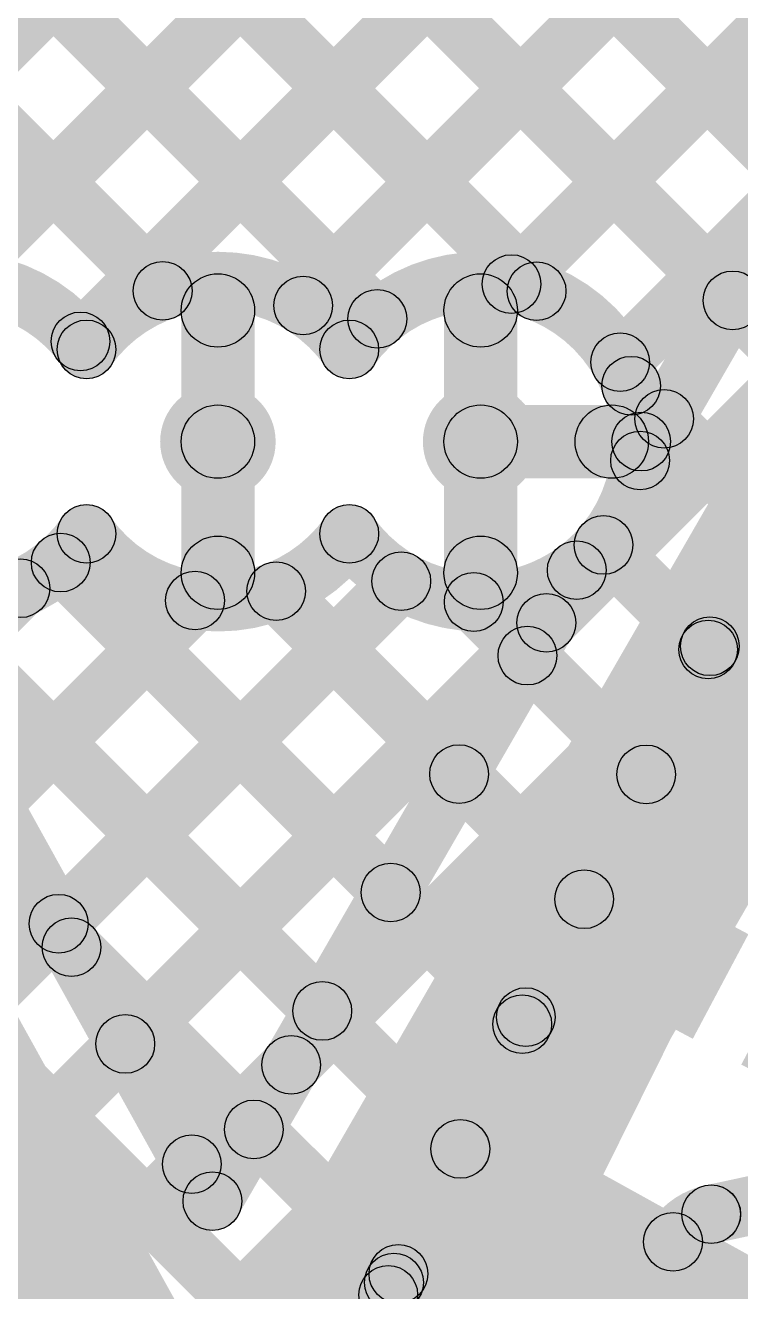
# Model space of a CAD drawing. Header units: millimetres. Extents: x 2.72 to 4.82, y 2.46 to 3.29.
# Drawn here: x 3 to 3.0974, y 2.7762 to 2.9487 of the extents above; entities that cross this region are included whole.
import ezdxf

# ---------------------------------------------------------------- set-up
doc = ezdxf.new("R2010")
doc.units = ezdxf.units.MM
doc.header["$MEASUREMENT"] = 0
for name, color, linetype in [('BottomLayer', 5, 'Continuous'), ('BottomPaste', 16, 'Continuous'), ('BottomSolder', 6, 'Continuous'), ('TopLayer', 1, 'Continuous'), ('ViaHoleLayer', 16, 'Continuous')]:
    doc.layers.add(name, color=color, linetype=linetype)

# ---------------------------------------------------------------- blocks, each defined once
blk = doc.blocks.new('CAP_0201_B_27')
at = {"layer": 'BottomLayer'}
for points in [[(-0.01772, 0.00591), (-0.00591, 0.00591), (-0.00591, -0.00591), (-0.01772, -0.00591)], [(0.00591, 0.00591), (0.01772, 0.00591), (0.01772, -0.00591), (0.00591, -0.00591)]]:
    blk.add_hatch(color=5, dxfattribs=at).paths.add_polyline_path(points)
at = {"layer": 'BottomPaste'}
for points in [[(-0.01772, 0.00591), (-0.00591, 0.00591), (-0.00591, -0.00591), (-0.01772, -0.00591)], [(0.00591, 0.00591), (0.01772, 0.00591), (0.01772, -0.00591), (0.00591, -0.00591)]]:
    blk.add_hatch(color=16, dxfattribs=at).paths.add_polyline_path(points)
at = {"layer": 'BottomSolder'}
for points in [[(-0.01988, 0.00807), (-0.00374, 0.00807), (-0.00374, -0.00807), (-0.01988, -0.00807)], [(0.00374, 0.00807), (0.01988, 0.00807), (0.01988, -0.00807), (0.00374, -0.00807)]]:
    blk.add_hatch(color=6, dxfattribs=at).paths.add_polyline_path(points)
blk = doc.blocks.new('R__0402_B_63')
at = {"layer": 'BottomLayer'}
for points in [[(-0.0095, 0.0125), (-0.0095, -0.0125), (-0.0275, -0.0125), (-0.0275, 0.0125)], [(0.0275, 0.0125), (0.0275, -0.0125), (0.0095, -0.0125), (0.0095, 0.0125)]]:
    blk.add_hatch(color=5, dxfattribs=at).paths.add_polyline_path(points)
at = {"layer": 'BottomPaste'}
for points in [[(-0.0095, 0.0125), (-0.0095, -0.0125), (-0.0275, -0.0125), (-0.0275, 0.0125)], [(0.0275, 0.0125), (0.0275, -0.0125), (0.0095, -0.0125), (0.0095, 0.0125)]]:
    blk.add_hatch(color=16, dxfattribs=at).paths.add_polyline_path(points)
at = {"layer": 'BottomSolder'}
for points in [[(-0.0055, 0.0165), (-0.0055, -0.0165), (-0.0315, -0.0165), (-0.0315, 0.0165)], [(0.0315, 0.0165), (0.0315, -0.0165), (0.0055, -0.0165), (0.0055, 0.0165)]]:
    blk.add_hatch(color=6, dxfattribs=at).paths.add_polyline_path(points)

msp = doc.modelspace()

# ---------------------------------------------------------------- hatches: boundary and pattern name
at = {"layer": 'BottomLayer'}
for points in [[(3.31403, 3.20232), (3.28631, 3.21832), (3.009, 2.738), (3.03671, 2.722)], [(2.96194, 2.90537), (2.95628, 2.91102), (3.2232, 3.17795), (3.22886, 3.17229)], [(3.08719, 2.88742), (3.08026, 2.89142), (3.2452, 3.17712), (3.25213, 3.17312)], [(2.85787, 3.1695), (2.86353, 3.17516), (3.10847, 2.93022), (3.10281, 2.92456)], [(2.99307, 2.91104), (2.98741, 2.9167), (3.24199, 3.17128), (3.24765, 3.16562)], [(3.02004, 2.71436), (3.046, 2.72875), (2.80161, 3.16963), (2.77565, 3.15524)], [(2.84657, 3.15535), (2.85223, 3.16101), (3.09915, 2.91408), (3.0935, 2.90842)], [(2.83289, 3.14358), (2.83855, 3.14923), (3.07245, 2.91533), (3.06679, 2.90968)], [(2.84514, 3.10587), (2.85079, 3.11153), (3.05075, 2.91157), (3.0451, 2.90591)], [(3.01031, 2.90283), (3.00466, 2.90849), (3.20722, 3.11105), (3.21287, 3.10539)], [(2.8768, 3.04876), (2.88245, 3.05441), (3.0215, 2.91537), (3.01584, 2.90971)], [(3.04064, 2.90771), (3.03499, 2.91336), (3.17244, 3.05082), (3.1781, 3.04516)], [(3.06903, 2.91064), (3.06337, 2.9163), (3.13767, 2.99059), (3.14333, 2.98493)], [(3.08384, 2.89999), (3.07818, 2.90565), (3.1029, 2.93036), (3.10855, 2.9247)], [(3.0312, 2.892), (3.0212, 2.892), (3.0212, 2.90987), (3.0312, 2.90987)], [(3.067, 2.892), (3.057, 2.892), (3.057, 2.90987), (3.067, 2.90987)], [(3.07968, 2.89679), (3.08533, 2.90245), (3.08984, 2.89794), (3.08418, 2.89229)], [(3.062, 2.887), (3.062, 2.897), (3.07987, 2.897), (3.07987, 2.887)], [(3.0312, 2.87413), (3.0212, 2.87413), (3.0212, 2.892), (3.0312, 2.892)], [(3.067, 2.87413), (3.057, 2.87413), (3.057, 2.892), (3.067, 2.892)], [(3.00195, 2.87269), (3.00761, 2.87835), (3.05257, 2.83339), (3.04691, 2.82773)], [(2.97462, 2.87196), (2.98162, 2.87584), (3.02895, 2.79044), (3.02196, 2.78656)], [(2.98917, 2.85623), (2.98351, 2.86189), (2.99647, 2.87485), (3.00212, 2.86919)], [(3.00733, 2.82348), (3.00167, 2.82914), (3.04835, 2.87582), (3.05401, 2.87016)], [(3.02892, 2.7865), (3.02199, 2.7905), (3.07163, 2.87648), (3.07856, 2.87248)], [(2.98082, 2.86837), (2.98648, 2.87402), (3.04325, 2.81725), (3.03759, 2.81159)], [(2.99825, 2.83986), (2.99259, 2.84551), (3.02026, 2.87318), (3.02591, 2.86752)], [(3.03131, 2.86879), (3.03697, 2.87445), (3.06188, 2.84953), (3.05623, 2.84387)], [(3.05824, 2.86732), (3.06389, 2.87297), (3.0712, 2.86567), (3.06554, 2.86001)], [(3.01641, 2.8071), (3.01075, 2.81276), (3.06812, 2.87013), (3.07378, 2.86448)], [(3.00343, 2.8203), (3.00909, 2.82595), (3.03393, 2.80111), (3.02827, 2.79546)], [(3.02548, 2.79072), (3.01983, 2.79638), (3.03335, 2.8099), (3.03901, 2.80425)], [(3.059, 2.76221), (3.08699, 2.74669), (3.10432, 2.77795), (3.07633, 2.79346)]]:
    msp.add_hatch(color=5, dxfattribs=at).paths.add_polyline_path(points)
h = msp.add_hatch(color=5, dxfattribs=at)
edge = h.paths.add_edge_path()
edge.add_arc((3.01867, 2.91254), 0.004, 0, 360)
h = msp.add_hatch(color=5, dxfattribs=at)
edge = h.paths.add_edge_path()
edge.add_arc((3.0662, 2.91347), 0.004, 0, 360)
h = msp.add_hatch(color=5, dxfattribs=at)
edge = h.paths.add_edge_path()
edge.add_arc((3.06962, 2.9125), 0.004, 0, 360)
h = msp.add_hatch(color=5, dxfattribs=at)
edge = h.paths.add_edge_path()
edge.add_arc((3.0262, 2.90987), 0.005, 0, 360)
h = msp.add_hatch(color=5, dxfattribs=at)
edge = h.paths.add_edge_path()
edge.add_arc((3.03782, 2.91054), 0.004, 0, 360)
h = msp.add_hatch(color=5, dxfattribs=at)
edge = h.paths.add_edge_path()
edge.add_arc((3.062, 2.90987), 0.005, 0, 360)
h = msp.add_hatch(color=5, dxfattribs=at)
edge = h.paths.add_edge_path()
edge.add_arc((3.09633, 2.91125), 0.004, 0, 360)
h = msp.add_hatch(color=5, dxfattribs=at)
edge = h.paths.add_edge_path()
edge.add_arc((3.04792, 2.90874), 0.004, 0, 360)
h = msp.add_hatch(color=5, dxfattribs=at)
edge = h.paths.add_edge_path()
edge.add_arc((3.00748, 2.90566), 0.004, 0, 360)
h = msp.add_hatch(color=5, dxfattribs=at)
edge = h.paths.add_edge_path()
edge.add_arc((3.0083, 2.90457), 0.004, 0, 360)
h = msp.add_hatch(color=5, dxfattribs=at)
edge = h.paths.add_edge_path()
edge.add_arc((3.0083, 2.90457), 0.004, 0, 360)
h = msp.add_hatch(color=5, dxfattribs=at)
edge = h.paths.add_edge_path()
edge.add_arc((3.0441, 2.90457), 0.004, 0, 360)
h = msp.add_hatch(color=5, dxfattribs=at)
edge = h.paths.add_edge_path()
edge.add_arc((3.0441, 2.90457), 0.004, 0, 360)
h = msp.add_hatch(color=5, dxfattribs=at)
edge = h.paths.add_edge_path()
edge.add_arc((3.08101, 2.90282), 0.004, 0, 360)
h = msp.add_hatch(color=5, dxfattribs=at)
edge = h.paths.add_edge_path()
edge.add_arc((3.0825, 2.89962), 0.004, 0, 360)
h = msp.add_hatch(color=5, dxfattribs=at)
edge = h.paths.add_edge_path()
edge.add_arc((3.0262, 2.892), 0.00787, 0, 360)
h = msp.add_hatch(color=5, dxfattribs=at)
edge = h.paths.add_edge_path()
edge.add_arc((3.062, 2.892), 0.00787, 0, 360)
h = msp.add_hatch(color=5, dxfattribs=at)
edge = h.paths.add_edge_path()
edge.add_arc((3.08701, 2.89511), 0.004, 0, 360)
h = msp.add_hatch(color=5, dxfattribs=at)
edge = h.paths.add_edge_path()
edge.add_arc((3.0262, 2.892), 0.005, 0, 360)
h = msp.add_hatch(color=5, dxfattribs=at)
edge = h.paths.add_edge_path()
edge.add_arc((3.0262, 2.892), 0.005, 0, 360)
h = msp.add_hatch(color=5, dxfattribs=at)
edge = h.paths.add_edge_path()
edge.add_arc((3.062, 2.892), 0.005, 0, 360)
h = msp.add_hatch(color=5, dxfattribs=at)
edge = h.paths.add_edge_path()
edge.add_arc((3.062, 2.892), 0.005, 0, 360)
h = msp.add_hatch(color=5, dxfattribs=at)
edge = h.paths.add_edge_path()
edge.add_arc((3.062, 2.892), 0.005, 0, 360)
h = msp.add_hatch(color=5, dxfattribs=at)
edge = h.paths.add_edge_path()
edge.add_arc((3.07987, 2.892), 0.005, 0, 360)
h = msp.add_hatch(color=5, dxfattribs=at)
edge = h.paths.add_edge_path()
edge.add_arc((3.08387, 2.892), 0.004, 0, 360)
h = msp.add_hatch(color=5, dxfattribs=at)
edge = h.paths.add_edge_path()
edge.add_arc((3.08372, 2.88942), 0.004, 0, 360)
h = msp.add_hatch(color=5, dxfattribs=at)
edge = h.paths.add_edge_path()
edge.add_arc((3.0083, 2.87943), 0.004, 0, 360)
h = msp.add_hatch(color=5, dxfattribs=at)
edge = h.paths.add_edge_path()
edge.add_arc((3.0083, 2.87943), 0.004, 0, 360)
h = msp.add_hatch(color=5, dxfattribs=at)
edge = h.paths.add_edge_path()
edge.add_arc((3.0441, 2.87943), 0.004, 0, 360)
h = msp.add_hatch(color=5, dxfattribs=at)
edge = h.paths.add_edge_path()
edge.add_arc((3.0441, 2.87943), 0.004, 0, 360)
h = msp.add_hatch(color=5, dxfattribs=at)
edge = h.paths.add_edge_path()
edge.add_arc((3.00478, 2.87552), 0.004, 0, 360)
h = msp.add_hatch(color=5, dxfattribs=at)
edge = h.paths.add_edge_path()
edge.add_arc((3.0262, 2.87413), 0.005, 0, 360)
h = msp.add_hatch(color=5, dxfattribs=at)
edge = h.paths.add_edge_path()
edge.add_arc((3.062, 2.87413), 0.005, 0, 360)
h = msp.add_hatch(color=5, dxfattribs=at)
edge = h.paths.add_edge_path()
edge.add_arc((3.07509, 2.87448), 0.004, 0, 360)
h = msp.add_hatch(color=5, dxfattribs=at)
edge = h.paths.add_edge_path()
edge.add_arc((3.07509, 2.87448), 0.004, 0, 360)
h = msp.add_hatch(color=5, dxfattribs=at)
edge = h.paths.add_edge_path()
edge.add_arc((3.05118, 2.87299), 0.004, 0, 360)
h = msp.add_hatch(color=5, dxfattribs=at)
edge = h.paths.add_edge_path()
edge.add_arc((2.9993, 2.87202), 0.004, 0, 360)
h = msp.add_hatch(color=5, dxfattribs=at)
edge = h.paths.add_edge_path()
edge.add_arc((3.03414, 2.87162), 0.004, 0, 360)
h = msp.add_hatch(color=5, dxfattribs=at)
edge = h.paths.add_edge_path()
edge.add_arc((3.02308, 2.87035), 0.004, 0, 360)
h = msp.add_hatch(color=5, dxfattribs=at)
edge = h.paths.add_edge_path()
edge.add_arc((3.06106, 2.87015), 0.004, 0, 360)
h = msp.add_hatch(color=5, dxfattribs=at)
edge = h.paths.add_edge_path()
edge.add_arc((3.07095, 2.8673), 0.004, 0, 360)
h = msp.add_hatch(color=5, dxfattribs=at)
edge = h.paths.add_edge_path()
edge.add_arc((3.06837, 2.86284), 0.004, 0, 360)
h = msp.add_hatch(color=5, dxfattribs=at)
edge = h.paths.add_edge_path()
edge.add_arc((3.05906, 2.8467), 0.004, 0, 360)
h = msp.add_hatch(color=5, dxfattribs=at)
edge = h.paths.add_edge_path()
edge.add_arc((3.04974, 2.83056), 0.004, 0, 360)
h = msp.add_hatch(color=5, dxfattribs=at)
edge = h.paths.add_edge_path()
edge.add_arc((3.0045, 2.82631), 0.004, 0, 360)
h = msp.add_hatch(color=5, dxfattribs=at)
edge = h.paths.add_edge_path()
edge.add_arc((3.00626, 2.82312), 0.004, 0, 360)
h = msp.add_hatch(color=5, dxfattribs=at)
edge = h.paths.add_edge_path()
edge.add_arc((3.04042, 2.81442), 0.004, 0, 360)
h = msp.add_hatch(color=5, dxfattribs=at)
edge = h.paths.add_edge_path()
edge.add_arc((3.01358, 2.80993), 0.004, 0, 360)
h = msp.add_hatch(color=5, dxfattribs=at)
edge = h.paths.add_edge_path()
edge.add_arc((3.03618, 2.80708), 0.004, 0, 360)
h = msp.add_hatch(color=5, dxfattribs=at)
edge = h.paths.add_edge_path()
edge.add_arc((3.0311, 2.79828), 0.004, 0, 360)
h = msp.add_hatch(color=5, dxfattribs=at)
edge = h.paths.add_edge_path()
edge.add_arc((3.02265, 2.79355), 0.004, 0, 360)
h = msp.add_hatch(color=5, dxfattribs=at)
edge = h.paths.add_edge_path()
edge.add_arc((3.02545, 2.7885), 0.004, 0, 360)
h = msp.add_hatch(color=5, dxfattribs=at)
edge = h.paths.add_edge_path()
edge.add_arc((3.02545, 2.7885), 0.004, 0, 360)
at = {"layer": 'TopLayer'}
for points in [[(2.92623, 2.86966), (2.92057, 2.87531), (3.23443, 3.18918), (3.24009, 3.18352)], [(2.99307, 2.91104), (2.98741, 2.9167), (3.25988, 3.18917), (3.26553, 3.18351)], [(3.01031, 2.90283), (3.00466, 2.90849), (3.28532, 3.18915), (3.29098, 3.1835)], [(2.85787, 3.1695), (2.86353, 3.17516), (3.12115, 2.91754), (3.11549, 2.91188)], [(2.84657, 3.15535), (2.85223, 3.16101), (3.11271, 2.90053), (3.10705, 2.89487)], [(2.83289, 3.14358), (2.83855, 3.14923), (3.07245, 2.91533), (3.06679, 2.90968)], [(2.81669, 3.13432), (2.82235, 3.13997), (3.05075, 2.91157), (3.0451, 2.90591)], [(2.81337, 3.11218), (2.81903, 3.11784), (3.0215, 2.91537), (3.01584, 2.90971)], [(3.05378, 2.77563), (3.04661, 2.77918), (3.20341, 3.09519), (3.21057, 3.09164)], [(3.06721, 2.76896), (3.06005, 2.77252), (3.21684, 3.08852), (3.22401, 3.08497)], [(3.04064, 2.90771), (3.03499, 2.91336), (3.19066, 3.06904), (3.19632, 3.06339)], [(3.06903, 2.91064), (3.06337, 2.9163), (3.1656, 3.01852), (3.17125, 3.01286)], [(3.08384, 2.89999), (3.07818, 2.90565), (3.14053, 2.96799), (3.14618, 2.96233)], [(2.98779, 2.77848), (2.98213, 2.78414), (3.11546, 2.91747), (3.12111, 2.91181)], [(2.91987, 2.90386), (2.92552, 2.90952), (3.05361, 2.78143), (3.04796, 2.77577)], [(3.0312, 2.892), (3.0212, 2.892), (3.0212, 2.90987), (3.0312, 2.90987)], [(3.067, 2.892), (3.057, 2.892), (3.057, 2.90987), (3.067, 2.90987)], [(3.07968, 2.89679), (3.08533, 2.90245), (3.10427, 2.88351), (3.09861, 2.87786)], [(3.062, 2.887), (3.062, 2.897), (3.07987, 2.897), (3.07987, 2.887)], [(3.0312, 2.87413), (3.0212, 2.87413), (3.0212, 2.892), (3.0312, 2.892)], [(3.067, 2.87413), (3.057, 2.87413), (3.057, 2.892), (3.067, 2.892)], [(3.07591, 2.8751), (3.08157, 2.88075), (3.09582, 2.8665), (3.09017, 2.86084)], [(3.00195, 2.87269), (3.00761, 2.87835), (3.0705, 2.81546), (3.06484, 2.8098)], [(2.96591, 2.83298), (2.96026, 2.83863), (2.99647, 2.87485), (3.00212, 2.86919)], [(2.9697, 2.78585), (2.96404, 2.7915), (3.04835, 2.87582), (3.05401, 2.87016)], [(2.97337, 2.81498), (2.96771, 2.82064), (3.02026, 2.87318), (3.02591, 2.86752)], [(2.98082, 2.86837), (2.98648, 2.87402), (3.06206, 2.79844), (3.0564, 2.79279)], [(3.03131, 2.86879), (3.03697, 2.87445), (3.07894, 2.83247), (3.07328, 2.82681)], [(3.05824, 2.86732), (3.06389, 2.87297), (3.08738, 2.84949), (3.08173, 2.84383)], [(3.00159, 2.76683), (2.99593, 2.77248), (3.09039, 2.86694), (3.09604, 2.86128)], [(2.95549, 2.84278), (2.96115, 2.84844), (3.04579, 2.7638), (3.04013, 2.75814)], [(3.01033, 2.75012), (3.00467, 2.75577), (3.06532, 2.81642), (3.07097, 2.81076)], [(3.01033, 2.75012), (3.00467, 2.75577), (3.06532, 2.81642), (3.07097, 2.81076)], [(2.96708, 2.80574), (2.97274, 2.8114), (3.03805, 2.74609), (3.03239, 2.74043)], [(3.09426, 2.78283), (3.09258, 2.79065), (3.10498, 2.79332), (3.10667, 2.7855)], [(3.09427, 2.78283), (3.09255, 2.79064), (3.09256, 2.79064), (3.09428, 2.78283)], [(3.08079, 2.76255), (3.0739, 2.76662), (3.08477, 2.78501), (3.09165, 2.78094)], [(3.01989, 2.69819), (3.01256, 2.70139), (3.04575, 2.77734), (3.05308, 2.77413)]]:
    msp.add_hatch(color=1, dxfattribs=at).paths.add_polyline_path(points)
h = msp.add_hatch(color=1, dxfattribs=at)
edge = h.paths.add_edge_path()
edge.add_arc((3.01867, 2.91254), 0.004, 0, 360)
h = msp.add_hatch(color=1, dxfattribs=at)
edge = h.paths.add_edge_path()
edge.add_arc((3.0662, 2.91347), 0.004, 0, 360)
h = msp.add_hatch(color=1, dxfattribs=at)
edge = h.paths.add_edge_path()
edge.add_arc((3.06962, 2.9125), 0.004, 0, 360)
h = msp.add_hatch(color=1, dxfattribs=at)
edge = h.paths.add_edge_path()
edge.add_arc((3.0262, 2.90987), 0.005, 0, 360)
h = msp.add_hatch(color=1, dxfattribs=at)
edge = h.paths.add_edge_path()
edge.add_arc((3.03782, 2.91054), 0.004, 0, 360)
h = msp.add_hatch(color=1, dxfattribs=at)
edge = h.paths.add_edge_path()
edge.add_arc((3.062, 2.90987), 0.005, 0, 360)
h = msp.add_hatch(color=1, dxfattribs=at)
edge = h.paths.add_edge_path()
edge.add_arc((3.04792, 2.90874), 0.004, 0, 360)
h = msp.add_hatch(color=1, dxfattribs=at)
edge = h.paths.add_edge_path()
edge.add_arc((3.00748, 2.90566), 0.004, 0, 360)
h = msp.add_hatch(color=1, dxfattribs=at)
edge = h.paths.add_edge_path()
edge.add_arc((3.0083, 2.90457), 0.004, 0, 360)
h = msp.add_hatch(color=1, dxfattribs=at)
edge = h.paths.add_edge_path()
edge.add_arc((3.0083, 2.90457), 0.004, 0, 360)
h = msp.add_hatch(color=1, dxfattribs=at)
edge = h.paths.add_edge_path()
edge.add_arc((3.0441, 2.90457), 0.004, 0, 360)
h = msp.add_hatch(color=1, dxfattribs=at)
edge = h.paths.add_edge_path()
edge.add_arc((3.0441, 2.90457), 0.004, 0, 360)
h = msp.add_hatch(color=1, dxfattribs=at)
edge = h.paths.add_edge_path()
edge.add_arc((3.08101, 2.90282), 0.004, 0, 360)
h = msp.add_hatch(color=1, dxfattribs=at)
edge = h.paths.add_edge_path()
edge.add_arc((3.0825, 2.89962), 0.004, 0, 360)
h = msp.add_hatch(color=1, dxfattribs=at)
edge = h.paths.add_edge_path()
edge.add_arc((3.0262, 2.892), 0.00787, 0, 360)
h = msp.add_hatch(color=1, dxfattribs=at)
edge = h.paths.add_edge_path()
edge.add_arc((3.062, 2.892), 0.00787, 0, 360)
h = msp.add_hatch(color=1, dxfattribs=at)
edge = h.paths.add_edge_path()
edge.add_arc((3.0262, 2.892), 0.005, 0, 360)
h = msp.add_hatch(color=1, dxfattribs=at)
edge = h.paths.add_edge_path()
edge.add_arc((3.0262, 2.892), 0.005, 0, 360)
h = msp.add_hatch(color=1, dxfattribs=at)
edge = h.paths.add_edge_path()
edge.add_arc((3.062, 2.892), 0.005, 0, 360)
h = msp.add_hatch(color=1, dxfattribs=at)
edge = h.paths.add_edge_path()
edge.add_arc((3.062, 2.892), 0.005, 0, 360)
h = msp.add_hatch(color=1, dxfattribs=at)
edge = h.paths.add_edge_path()
edge.add_arc((3.062, 2.892), 0.005, 0, 360)
h = msp.add_hatch(color=1, dxfattribs=at)
edge = h.paths.add_edge_path()
edge.add_arc((3.07987, 2.892), 0.005, 0, 360)
h = msp.add_hatch(color=1, dxfattribs=at)
edge = h.paths.add_edge_path()
edge.add_arc((3.08387, 2.892), 0.004, 0, 360)
h = msp.add_hatch(color=1, dxfattribs=at)
edge = h.paths.add_edge_path()
edge.add_arc((3.08387, 2.892), 0.004, 0, 360)
h = msp.add_hatch(color=1, dxfattribs=at)
edge = h.paths.add_edge_path()
edge.add_arc((3.0083, 2.87943), 0.004, 0, 360)
h = msp.add_hatch(color=1, dxfattribs=at)
edge = h.paths.add_edge_path()
edge.add_arc((3.0083, 2.87943), 0.004, 0, 360)
h = msp.add_hatch(color=1, dxfattribs=at)
edge = h.paths.add_edge_path()
edge.add_arc((3.0441, 2.87943), 0.004, 0, 360)
h = msp.add_hatch(color=1, dxfattribs=at)
edge = h.paths.add_edge_path()
edge.add_arc((3.0441, 2.87943), 0.004, 0, 360)
h = msp.add_hatch(color=1, dxfattribs=at)
edge = h.paths.add_edge_path()
edge.add_arc((3.07874, 2.87792), 0.004, 0, 360)
h = msp.add_hatch(color=1, dxfattribs=at)
edge = h.paths.add_edge_path()
edge.add_arc((3.00478, 2.87552), 0.004, 0, 360)
h = msp.add_hatch(color=1, dxfattribs=at)
edge = h.paths.add_edge_path()
edge.add_arc((3.0262, 2.87413), 0.005, 0, 360)
h = msp.add_hatch(color=1, dxfattribs=at)
edge = h.paths.add_edge_path()
edge.add_arc((3.062, 2.87413), 0.005, 0, 360)
h = msp.add_hatch(color=1, dxfattribs=at)
edge = h.paths.add_edge_path()
edge.add_arc((3.05118, 2.87299), 0.004, 0, 360)
h = msp.add_hatch(color=1, dxfattribs=at)
edge = h.paths.add_edge_path()
edge.add_arc((2.9993, 2.87202), 0.004, 0, 360)
h = msp.add_hatch(color=1, dxfattribs=at)
edge = h.paths.add_edge_path()
edge.add_arc((3.03414, 2.87162), 0.004, 0, 360)
h = msp.add_hatch(color=1, dxfattribs=at)
edge = h.paths.add_edge_path()
edge.add_arc((3.02308, 2.87035), 0.004, 0, 360)
h = msp.add_hatch(color=1, dxfattribs=at)
edge = h.paths.add_edge_path()
edge.add_arc((3.06106, 2.87015), 0.004, 0, 360)
h = msp.add_hatch(color=1, dxfattribs=at)
edge = h.paths.add_edge_path()
edge.add_arc((3.09322, 2.86411), 0.004, 0, 360)
h = msp.add_hatch(color=1, dxfattribs=at)
edge = h.paths.add_edge_path()
edge.add_arc((3.093, 2.86367), 0.004, 0, 360)
h = msp.add_hatch(color=1, dxfattribs=at)
edge = h.paths.add_edge_path()
edge.add_arc((3.08455, 2.84666), 0.004, 0, 360)
h = msp.add_hatch(color=1, dxfattribs=at)
edge = h.paths.add_edge_path()
edge.add_arc((3.07611, 2.82964), 0.004, 0, 360)
h = msp.add_hatch(color=1, dxfattribs=at)
edge = h.paths.add_edge_path()
edge.add_arc((3.06767, 2.81263), 0.004, 0, 360)
h = msp.add_hatch(color=1, dxfattribs=at)
edge = h.paths.add_edge_path()
edge.add_arc((3.06815, 2.81359), 0.004, 0, 360)
h = msp.add_hatch(color=1, dxfattribs=at)
edge = h.paths.add_edge_path()
edge.add_arc((3.06815, 2.81359), 0.004, 0, 360)
h = msp.add_hatch(color=1, dxfattribs=at)
edge = h.paths.add_edge_path()
edge.add_arc((3.05923, 2.79562), 0.004, 0, 360)
h = msp.add_hatch(color=1, dxfattribs=at)
edge = h.paths.add_edge_path()
edge.add_arc((3.09341, 2.78674), 0.004, 0, 360)
h = msp.add_hatch(color=1, dxfattribs=at)
edge = h.paths.add_edge_path()
edge.add_arc((3.09341, 2.78674), 0.004, 0, 360)
h = msp.add_hatch(color=1, dxfattribs=at)
edge = h.paths.add_edge_path()
edge.add_arc((3.09342, 2.78674), 0.004, 0, 360)
h = msp.add_hatch(color=1, dxfattribs=at)
edge = h.paths.add_edge_path()
edge.add_arc((3.09342, 2.78674), 0.004, 0, 360)
h = msp.add_hatch(color=1, dxfattribs=at)
edge = h.paths.add_edge_path()
edge.add_arc((3.08821, 2.78297), 0.004, 0, 360)
h = msp.add_hatch(color=1, dxfattribs=at)
edge = h.paths.add_edge_path()
edge.add_arc((3.08821, 2.78297), 0.004, 0, 360)
h = msp.add_hatch(color=1, dxfattribs=at)
edge = h.paths.add_edge_path()
edge.add_arc((3.05079, 2.7786), 0.004, 0, 360)
h = msp.add_hatch(color=1, dxfattribs=at)
edge = h.paths.add_edge_path()
edge.add_arc((3.05019, 2.77741), 0.004, 0, 360)
h = msp.add_hatch(color=1, dxfattribs=at)
edge = h.paths.add_edge_path()
edge.add_arc((3.04941, 2.77574), 0.004, 0, 360)
at = {"layer": 'ViaHoleLayer'}
h = msp.add_hatch(color=16, dxfattribs=at)
edge = h.paths.add_edge_path()
edge.add_arc((3.0262, 2.892), 0.00591, 0, 360)
h = msp.add_hatch(color=16, dxfattribs=at)
edge = h.paths.add_edge_path()
edge.add_arc((3.062, 2.892), 0.00591, 0, 360)

# ---------------------------------------------------------------- linework, layer by layer
at = {"layer": 'BottomLayer', "const_width": 0.008}
for points in [[(2.96854, 2.89118, -0.747256), (3.0083, 2.90457)], [(3.0083, 2.90457, -0.51965), (3.0441, 2.90457)], [(3.0441, 2.90457, -0.732676), (3.08387, 2.892)], [(3.0083, 2.87943, -0.409501), (2.97812, 2.8739)], [(3.0441, 2.87943, -0.51965), (3.0083, 2.87943)], [(3.07509, 2.87448, -0.422839), (3.0441, 2.87943)]]:
    msp.add_lwpolyline(points, format="xyb", dxfattribs=at)
at = {"layer": 'BottomLayer'}
for centre, radius in [((3.01867, 2.91254), 0.004), ((3.0662, 2.91347), 0.004), ((3.06962, 2.9125), 0.004), ((3.0262, 2.90987), 0.005), ((3.03782, 2.91054), 0.004), ((3.062, 2.90987), 0.005), ((3.09633, 2.91125), 0.004), ((3.04792, 2.90874), 0.004), ((3.00748, 2.90566), 0.004), ((3.0083, 2.90457), 0.004), ((3.0083, 2.90457), 0.004), ((3.0441, 2.90457), 0.004), ((3.0441, 2.90457), 0.004), ((3.08101, 2.90282), 0.004), ((3.0825, 2.89962), 0.004), ((3.08701, 2.89511), 0.004), ((3.0262, 2.892), 0.005), ((3.0262, 2.892), 0.005), ((3.062, 2.892), 0.005), ((3.062, 2.892), 0.005), ((3.062, 2.892), 0.005), ((3.07987, 2.892), 0.005), ((3.08387, 2.892), 0.004), ((3.08372, 2.88942), 0.004), ((3.0083, 2.87943), 0.004), ((3.0083, 2.87943), 0.004), ((3.0441, 2.87943), 0.004), ((3.0441, 2.87943), 0.004), ((3.00478, 2.87552), 0.004), ((3.0262, 2.87413), 0.005), ((3.062, 2.87413), 0.005), ((3.07509, 2.87448), 0.004), ((3.07509, 2.87448), 0.004), ((3.05118, 2.87299), 0.004), ((2.9993, 2.87202), 0.004), ((3.03414, 2.87162), 0.004), ((3.02308, 2.87035), 0.004), ((3.06106, 2.87015), 0.004), ((3.07095, 2.8673), 0.004), ((3.06837, 2.86284), 0.004), ((3.05906, 2.8467), 0.004), ((3.04974, 2.83056), 0.004), ((3.0045, 2.82631), 0.004), ((3.00626, 2.82312), 0.004), ((3.04042, 2.81442), 0.004), ((3.01358, 2.80993), 0.004), ((3.03618, 2.80708), 0.004), ((3.0311, 2.79828), 0.004), ((3.02265, 2.79355), 0.004), ((3.02545, 2.7885), 0.004), ((3.02545, 2.7885), 0.004)]:
    msp.add_circle(centre, radius, dxfattribs=at)
at = {"layer": 'TopLayer', "const_width": 0.008}
for points in [[(3.0083, 2.87943, -3.16363), (3.0083, 2.90457)], [(3.0083, 2.90457, -0.51965), (3.0441, 2.90457)], [(3.0441, 2.90457, -0.732676), (3.08387, 2.892)], [(3.08387, 2.892, -0.732676), (3.0441, 2.87943)], [(3.0441, 2.87943, -0.51965), (3.0083, 2.87943)], [(3.08821, 2.78297, -0.2094), (3.09341, 2.78674)], [(2.98007, 2.78226, -0.24797), (2.99817, 2.77068)]]:
    msp.add_lwpolyline(points, format="xyb", dxfattribs=at)
at = {"layer": 'TopLayer'}
for centre, radius in [((3.01867, 2.91254), 0.004), ((3.0662, 2.91347), 0.004), ((3.06962, 2.9125), 0.004), ((3.0262, 2.90987), 0.005), ((3.03782, 2.91054), 0.004), ((3.062, 2.90987), 0.005), ((3.04792, 2.90874), 0.004), ((3.00748, 2.90566), 0.004), ((3.0083, 2.90457), 0.004), ((3.0083, 2.90457), 0.004), ((3.0441, 2.90457), 0.004), ((3.0441, 2.90457), 0.004), ((3.08101, 2.90282), 0.004), ((3.0825, 2.89962), 0.004), ((3.0262, 2.892), 0.005), ((3.0262, 2.892), 0.005), ((3.062, 2.892), 0.005), ((3.062, 2.892), 0.005), ((3.062, 2.892), 0.005), ((3.07987, 2.892), 0.005), ((3.08387, 2.892), 0.004), ((3.08387, 2.892), 0.004), ((3.0083, 2.87943), 0.004), ((3.0083, 2.87943), 0.004), ((3.0441, 2.87943), 0.004), ((3.0441, 2.87943), 0.004), ((3.07874, 2.87792), 0.004), ((3.00478, 2.87552), 0.004), ((3.0262, 2.87413), 0.005), ((3.062, 2.87413), 0.005), ((3.05118, 2.87299), 0.004), ((2.9993, 2.87202), 0.004), ((3.03414, 2.87162), 0.004), ((3.02308, 2.87035), 0.004), ((3.06106, 2.87015), 0.004), ((3.09322, 2.86411), 0.004), ((3.093, 2.86367), 0.004), ((3.08455, 2.84666), 0.004), ((3.07611, 2.82964), 0.004), ((3.06767, 2.81263), 0.004), ((3.06815, 2.81359), 0.004), ((3.06815, 2.81359), 0.004), ((3.05923, 2.79562), 0.004), ((3.09341, 2.78674), 0.004), ((3.09341, 2.78674), 0.004), ((3.09342, 2.78674), 0.004), ((3.09342, 2.78674), 0.004), ((3.08821, 2.78297), 0.004), ((3.08821, 2.78297), 0.004), ((3.05079, 2.7786), 0.004), ((3.05019, 2.77741), 0.004), ((3.04941, 2.77574), 0.004)]:
    msp.add_circle(centre, radius, dxfattribs=at)

# ---------------------------------------------------------------- block references
for name, p, rotation in [('CAP_0201_B_27', (3.098, 2.816), 152), ('R__0402_B_63', (3.09567, 2.75769), 332)]:
    msp.add_blockref(name, p, dxfattribs=dict(rotation=rotation))

doc.saveas('drawing.dxf')
